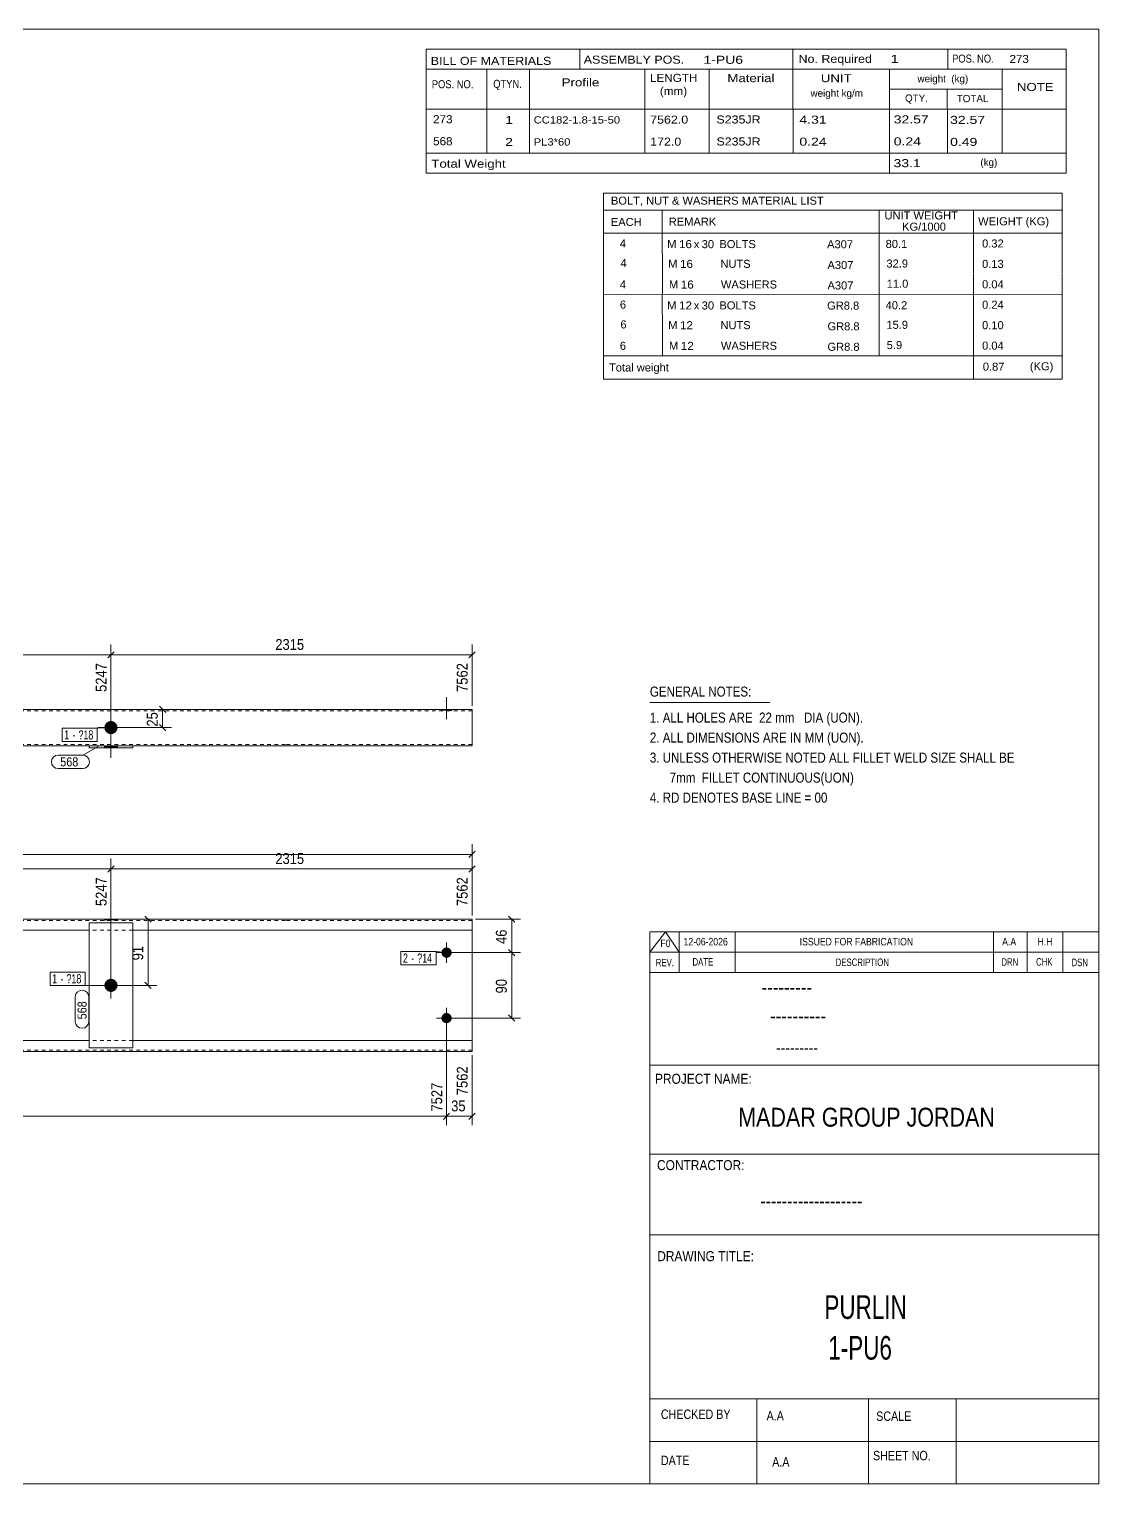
# Model space of a CAD drawing. Header units: millimetres. Extents: x 2 to 579, y 1 to 405.
# Drawn here: x 284.8 to 579, y 5 to 405 of the extents above; entities that cross this region are included whole.
import ezdxf

# ---------------------------------------------------------------- set-up
doc = ezdxf.new("R2010")
doc.units = ezdxf.units.MM
doc.linetypes.add('XKITLINE00', pattern=[0])
doc.linetypes.add('XKITLINE01', pattern=[4, 1, -1, 1, -1])
for name, color, linetype, lineweight in [('Bolt', 3, 'Continuous', 0), ('BoltMark', 7, 'Continuous', 0), ('Dimensions', 7, 'Continuous', 0), ('DrawingSheet', 5, 'Continuous', 0), ('OtherObjectType', 7, 'Continuous', 0), ('Part', 2, 'Continuous', 0), ('PartMark', 7, 'Continuous', 0)]:
    doc.layers.add(name, color=color, linetype=linetype, lineweight=lineweight)
doc.styles.add('@ARIAL_UNICODE_MS_BOLD', font='ARIAL.TTF')
doc.styles.add('ARIAL', font='ARIAL.TTF')
doc.styles.add('ARIAL_NARROW', font='ARIALN.TTF')
doc.styles.add('COMIC_SANS_MS_BOLD', font='COMICBD.TTF')
doc.styles.add('SWIS721_EX_BT', font='ARIAL.TTF')
doc.styles.add('SWISSE', font='ARIAL.TTF')

# ---------------------------------------------------------------- blocks, each defined once
blk = doc.blocks.new('*A2')
at = {"layer": 'Bolt'}
blk.add_hatch(color=3, dxfattribs=at).paths.add_polyline_path([(305.49, 159.92), (305.49, 160.28), (309.09, 160.28), (309.09, 159.92)], flags=17)
at = {"layer": 'Bolt', "color": 3, "linetype": 'XKITLINE00', "lineweight": 0}
for p, q in [((305.49, 160.28), (305.49, 159.92)), ((307.29, 163.1), (307.29, 157.1)), ((309.09, 160.28), (309.09, 159.92))]:
    blk.add_line(p, q, dxfattribs=at)
blk = doc.blocks.new('*A3')
at = {"layer": 'Bolt'}
for points in [[(399.62, 152.48), (399.66, 152.48), (399.69, 152.47), (399.73, 152.47), (399.76, 152.47), (399.79, 152.46), (399.83, 152.46), (399.86, 152.45), (399.89, 152.44), (399.93, 152.44), (399.96, 152.43), (399.99, 152.42), (400.03, 152.41), (400.06, 152.4), (400.09, 152.38), (400.12, 152.37), (400.16, 152.36), (400.19, 152.34), (400.22, 152.33), (400.25, 152.31), (400.28, 152.3), (400.31, 152.28), (400.34, 152.26), (400.37, 152.24), (400.39, 152.22), (400.42, 152.2), (400.45, 152.18), (400.48, 152.16), (400.5, 152.14), (400.53, 152.12), (400.55, 152.09), (400.58, 152.07), (400.6, 152.04), (400.63, 152.02), (400.65, 151.99), (400.67, 151.97), (400.69, 151.94), (400.71, 151.91), (400.73, 151.88), (400.75, 151.86), (400.77, 151.83), (400.79, 151.8), (400.81, 151.77), (400.82, 151.74), (400.84, 151.71), (400.85, 151.68), (400.87, 151.65), (400.88, 151.61), (400.89, 151.58), (400.91, 151.55), (400.92, 151.52), (400.93, 151.48), (400.94, 151.45), (400.95, 151.42), (400.95, 151.39), (400.96, 151.35), (400.97, 151.32), (400.97, 151.28), (400.98, 151.25), (400.98, 151.22), (400.98, 151.18), (400.99, 151.15), (400.99, 151.11), (400.99, 151.08), (400.99, 151.04), (400.99, 151.01), (400.98, 150.98), (400.98, 150.94), (400.98, 150.91), (400.97, 150.87), (400.97, 150.84), (400.96, 150.81), (400.95, 150.77), (400.95, 150.74), (400.94, 150.71), (400.93, 150.67), (400.92, 150.64), (400.91, 150.61), (400.89, 150.57), (400.88, 150.54), (400.87, 150.51), (400.85, 150.48), (400.84, 150.45), (400.82, 150.42), (400.81, 150.39), (400.79, 150.36), (400.77, 150.33), (400.75, 150.3), (400.73, 150.27), (400.71, 150.24), (400.69, 150.22), (400.67, 150.19), (400.65, 150.16), (400.63, 150.14), (400.6, 150.11), (400.58, 150.09), (400.55, 150.06), (400.53, 150.04), (400.5, 150.02), (400.48, 150), (400.45, 149.97), (400.42, 149.95), (400.39, 149.93), (400.37, 149.91), (400.34, 149.9), (400.31, 149.88), (400.28, 149.86), (400.25, 149.84), (400.22, 149.83), (400.19, 149.81), (400.16, 149.8), (400.12, 149.79), (400.09, 149.77), (400.06, 149.76), (400.03, 149.75), (399.99, 149.74), (399.96, 149.73), (399.93, 149.72), (399.89, 149.71), (399.86, 149.71), (399.83, 149.7), (399.79, 149.69), (399.76, 149.69), (399.73, 149.69), (399.69, 149.68), (399.66, 149.68), (399.62, 149.68), (399.59, 149.68), (399.55, 149.68), (399.52, 149.68), (399.48, 149.68), (399.45, 149.69), (399.42, 149.69), (399.38, 149.69), (399.35, 149.7), (399.31, 149.71), (399.28, 149.71), (399.25, 149.72), (399.21, 149.73), (399.18, 149.74), (399.15, 149.75), (399.12, 149.76), (399.08, 149.77), (399.05, 149.79), (399.02, 149.8), (398.99, 149.81), (398.96, 149.83), (398.93, 149.84), (398.9, 149.86), (398.87, 149.88), (398.84, 149.9), (398.81, 149.91), (398.78, 149.93), (398.75, 149.95), (398.73, 149.97), (398.7, 150), (398.67, 150.02), (398.65, 150.04), (398.62, 150.06), (398.6, 150.09), (398.57, 150.11), (398.55, 150.14), (398.53, 150.16), (398.51, 150.19), (398.48, 150.22), (398.46, 150.24), (398.44, 150.27), (398.42, 150.3), (398.41, 150.33), (398.39, 150.36), (398.37, 150.39), (398.35, 150.42), (398.34, 150.45), (398.32, 150.48), (398.31, 150.51), (398.29, 150.54), (398.28, 150.57), (398.27, 150.61), (398.26, 150.64), (398.25, 150.67), (398.24, 150.71), (398.23, 150.74), (398.22, 150.77), (398.21, 150.81), (398.21, 150.84), (398.2, 150.87), (398.2, 150.91), (398.19, 150.94), (398.19, 150.98), (398.19, 151.01), (398.19, 151.04), (398.19, 151.08), (398.19, 151.11), (398.19, 151.15), (398.19, 151.18), (398.19, 151.22), (398.2, 151.25), (398.2, 151.28), (398.21, 151.32), (398.21, 151.35), (398.22, 151.39), (398.23, 151.42), (398.24, 151.45), (398.25, 151.48), (398.26, 151.52), (398.27, 151.55), (398.28, 151.58), (398.29, 151.61), (398.31, 151.65), (398.32, 151.68), (398.34, 151.71), (398.35, 151.74), (398.37, 151.77), (398.39, 151.8), (398.41, 151.83), (398.42, 151.86), (398.44, 151.88), (398.46, 151.91), (398.48, 151.94), (398.51, 151.97), (398.53, 151.99), (398.55, 152.02), (398.57, 152.04), (398.6, 152.07), (398.62, 152.09), (398.65, 152.12), (398.67, 152.14), (398.7, 152.16), (398.73, 152.18), (398.75, 152.2), (398.78, 152.22), (398.81, 152.24), (398.84, 152.26), (398.87, 152.28), (398.9, 152.3), (398.93, 152.31), (398.96, 152.33), (398.99, 152.34), (399.02, 152.36), (399.05, 152.37), (399.08, 152.38), (399.12, 152.4), (399.15, 152.41), (399.18, 152.42), (399.21, 152.43), (399.25, 152.44), (399.28, 152.44), (399.31, 152.45), (399.35, 152.46), (399.38, 152.46), (399.42, 152.47), (399.45, 152.47), (399.48, 152.47), (399.52, 152.48), (399.55, 152.48), (399.59, 152.48)], [(399.62, 134.48), (399.66, 134.48), (399.69, 134.47), (399.73, 134.47), (399.76, 134.47), (399.79, 134.46), (399.83, 134.46), (399.86, 134.45), (399.89, 134.44), (399.93, 134.44), (399.96, 134.43), (399.99, 134.42), (400.03, 134.41), (400.06, 134.4), (400.09, 134.38), (400.12, 134.37), (400.16, 134.36), (400.19, 134.34), (400.22, 134.33), (400.25, 134.31), (400.28, 134.3), (400.31, 134.28), (400.34, 134.26), (400.37, 134.24), (400.39, 134.22), (400.42, 134.2), (400.45, 134.18), (400.48, 134.16), (400.5, 134.14), (400.53, 134.12), (400.55, 134.09), (400.58, 134.07), (400.6, 134.04), (400.63, 134.02), (400.65, 133.99), (400.67, 133.97), (400.69, 133.94), (400.71, 133.91), (400.73, 133.88), (400.75, 133.86), (400.77, 133.83), (400.79, 133.8), (400.81, 133.77), (400.82, 133.74), (400.84, 133.71), (400.85, 133.68), (400.87, 133.65), (400.88, 133.61), (400.89, 133.58), (400.91, 133.55), (400.92, 133.52), (400.93, 133.48), (400.94, 133.45), (400.95, 133.42), (400.95, 133.39), (400.96, 133.35), (400.97, 133.32), (400.97, 133.28), (400.98, 133.25), (400.98, 133.22), (400.98, 133.18), (400.99, 133.15), (400.99, 133.11), (400.99, 133.08), (400.99, 133.04), (400.99, 133.01), (400.98, 132.98), (400.98, 132.94), (400.98, 132.91), (400.97, 132.87), (400.97, 132.84), (400.96, 132.81), (400.95, 132.77), (400.95, 132.74), (400.94, 132.71), (400.93, 132.67), (400.92, 132.64), (400.91, 132.61), (400.89, 132.57), (400.88, 132.54), (400.87, 132.51), (400.85, 132.48), (400.84, 132.45), (400.82, 132.42), (400.81, 132.39), (400.79, 132.36), (400.77, 132.33), (400.75, 132.3), (400.73, 132.27), (400.71, 132.24), (400.69, 132.22), (400.67, 132.19), (400.65, 132.16), (400.63, 132.14), (400.6, 132.11), (400.58, 132.09), (400.55, 132.06), (400.53, 132.04), (400.5, 132.02), (400.48, 132), (400.45, 131.97), (400.42, 131.95), (400.39, 131.93), (400.37, 131.91), (400.34, 131.9), (400.31, 131.88), (400.28, 131.86), (400.25, 131.84), (400.22, 131.83), (400.19, 131.81), (400.16, 131.8), (400.12, 131.79), (400.09, 131.77), (400.06, 131.76), (400.03, 131.75), (399.99, 131.74), (399.96, 131.73), (399.93, 131.72), (399.89, 131.71), (399.86, 131.71), (399.83, 131.7), (399.79, 131.69), (399.76, 131.69), (399.73, 131.69), (399.69, 131.68), (399.66, 131.68), (399.62, 131.68), (399.59, 131.68), (399.55, 131.68), (399.52, 131.68), (399.48, 131.68), (399.45, 131.69), (399.42, 131.69), (399.38, 131.69), (399.35, 131.7), (399.31, 131.71), (399.28, 131.71), (399.25, 131.72), (399.21, 131.73), (399.18, 131.74), (399.15, 131.75), (399.12, 131.76), (399.08, 131.77), (399.05, 131.79), (399.02, 131.8), (398.99, 131.81), (398.96, 131.83), (398.93, 131.84), (398.9, 131.86), (398.87, 131.88), (398.84, 131.9), (398.81, 131.91), (398.78, 131.93), (398.75, 131.95), (398.73, 131.97), (398.7, 132), (398.67, 132.02), (398.65, 132.04), (398.62, 132.06), (398.6, 132.09), (398.57, 132.11), (398.55, 132.14), (398.53, 132.16), (398.51, 132.19), (398.48, 132.22), (398.46, 132.24), (398.44, 132.27), (398.42, 132.3), (398.41, 132.33), (398.39, 132.36), (398.37, 132.39), (398.35, 132.42), (398.34, 132.45), (398.32, 132.48), (398.31, 132.51), (398.29, 132.54), (398.28, 132.57), (398.27, 132.61), (398.26, 132.64), (398.25, 132.67), (398.24, 132.71), (398.23, 132.74), (398.22, 132.77), (398.21, 132.81), (398.21, 132.84), (398.2, 132.87), (398.2, 132.91), (398.19, 132.94), (398.19, 132.98), (398.19, 133.01), (398.19, 133.04), (398.19, 133.08), (398.19, 133.11), (398.19, 133.15), (398.19, 133.18), (398.19, 133.22), (398.2, 133.25), (398.2, 133.28), (398.21, 133.32), (398.21, 133.35), (398.22, 133.39), (398.23, 133.42), (398.24, 133.45), (398.25, 133.48), (398.26, 133.52), (398.27, 133.55), (398.28, 133.58), (398.29, 133.61), (398.31, 133.65), (398.32, 133.68), (398.34, 133.71), (398.35, 133.74), (398.37, 133.77), (398.39, 133.8), (398.41, 133.83), (398.42, 133.86), (398.44, 133.88), (398.46, 133.91), (398.48, 133.94), (398.51, 133.97), (398.53, 133.99), (398.55, 134.02), (398.57, 134.04), (398.6, 134.07), (398.62, 134.09), (398.65, 134.12), (398.67, 134.14), (398.7, 134.16), (398.73, 134.18), (398.75, 134.2), (398.78, 134.22), (398.81, 134.24), (398.84, 134.26), (398.87, 134.28), (398.9, 134.3), (398.93, 134.31), (398.96, 134.33), (398.99, 134.34), (399.02, 134.36), (399.05, 134.37), (399.08, 134.38), (399.12, 134.4), (399.15, 134.41), (399.18, 134.42), (399.21, 134.43), (399.25, 134.44), (399.28, 134.44), (399.31, 134.45), (399.35, 134.46), (399.38, 134.46), (399.42, 134.47), (399.45, 134.47), (399.48, 134.47), (399.52, 134.48), (399.55, 134.48), (399.59, 134.48)]]:
    blk.add_hatch(color=3, dxfattribs=at).paths.add_polyline_path(points, flags=17)
at = {"layer": 'Bolt', "color": 3, "linetype": 'XKITLINE00', "lineweight": 0}
for p, q in [((399.59, 148.28), (399.59, 153.88)), ((402.39, 151.08), (396.79, 151.08)), ((402.39, 133.08), (396.79, 133.08)), ((399.59, 130.28), (399.59, 135.88))]:
    blk.add_line(p, q, dxfattribs=at)
blk = doc.blocks.new('*A5')
at = {"layer": 'Bolt'}
blk.add_hatch(color=3, dxfattribs=at).paths.add_polyline_path([(309.09, 142.03), (309.09, 141.99), (309.09, 141.95), (309.09, 141.9), (309.08, 141.86), (309.07, 141.81), (309.07, 141.77), (309.06, 141.73), (309.05, 141.68), (309.04, 141.64), (309.03, 141.6), (309.02, 141.56), (309, 141.51), (308.99, 141.47), (308.97, 141.43), (308.96, 141.39), (308.94, 141.35), (308.92, 141.31), (308.9, 141.27), (308.88, 141.23), (308.86, 141.19), (308.84, 141.15), (308.81, 141.12), (308.79, 141.08), (308.77, 141.04), (308.74, 141.01), (308.71, 140.97), (308.69, 140.94), (308.66, 140.9), (308.63, 140.87), (308.6, 140.84), (308.57, 140.81), (308.54, 140.77), (308.5, 140.74), (308.47, 140.72), (308.44, 140.69), (308.4, 140.66), (308.37, 140.63), (308.33, 140.61), (308.29, 140.58), (308.26, 140.56), (308.22, 140.53), (308.18, 140.51), (308.14, 140.49), (308.1, 140.47), (308.06, 140.45), (308.02, 140.43), (307.98, 140.42), (307.94, 140.4), (307.9, 140.38), (307.86, 140.37), (307.82, 140.36), (307.77, 140.34), (307.73, 140.33), (307.69, 140.32), (307.65, 140.31), (307.6, 140.31), (307.56, 140.3), (307.51, 140.29), (307.47, 140.29), (307.43, 140.28), (307.38, 140.28), (307.34, 140.28), (307.29, 140.28), (307.25, 140.28), (307.21, 140.28), (307.16, 140.28), (307.12, 140.29), (307.07, 140.29), (307.03, 140.3), (306.99, 140.31), (306.94, 140.31), (306.9, 140.32), (306.86, 140.33), (306.81, 140.34), (306.77, 140.36), (306.73, 140.37), (306.69, 140.38), (306.65, 140.4), (306.61, 140.42), (306.56, 140.43), (306.52, 140.45), (306.48, 140.47), (306.45, 140.49), (306.41, 140.51), (306.37, 140.53), (306.33, 140.56), (306.29, 140.58), (306.26, 140.61), (306.22, 140.63), (306.19, 140.66), (306.15, 140.69), (306.12, 140.72), (306.09, 140.74), (306.05, 140.77), (306.02, 140.81), (305.99, 140.84), (305.96, 140.87), (305.93, 140.9), (305.9, 140.94), (305.87, 140.97), (305.85, 141.01), (305.82, 141.04), (305.8, 141.08), (305.77, 141.12), (305.75, 141.15), (305.73, 141.19), (305.71, 141.23), (305.69, 141.27), (305.67, 141.31), (305.65, 141.35), (305.63, 141.39), (305.61, 141.43), (305.6, 141.47), (305.58, 141.51), (305.57, 141.56), (305.56, 141.6), (305.55, 141.64), (305.54, 141.68), (305.53, 141.73), (305.52, 141.77), (305.51, 141.81), (305.51, 141.86), (305.5, 141.9), (305.5, 141.95), (305.5, 141.99), (305.49, 142.03), (305.49, 142.08), (305.49, 142.12), (305.5, 142.17), (305.5, 142.21), (305.5, 142.26), (305.51, 142.3), (305.51, 142.34), (305.52, 142.39), (305.53, 142.43), (305.54, 142.47), (305.55, 142.52), (305.56, 142.56), (305.57, 142.6), (305.58, 142.64), (305.6, 142.69), (305.61, 142.73), (305.63, 142.77), (305.65, 142.81), (305.67, 142.85), (305.69, 142.89), (305.71, 142.93), (305.73, 142.97), (305.75, 143), (305.77, 143.04), (305.8, 143.08), (305.82, 143.12), (305.85, 143.15), (305.87, 143.19), (305.9, 143.22), (305.93, 143.25), (305.96, 143.29), (305.99, 143.32), (306.02, 143.35), (306.05, 143.38), (306.09, 143.41), (306.12, 143.44), (306.15, 143.47), (306.19, 143.5), (306.22, 143.52), (306.26, 143.55), (306.29, 143.58), (306.33, 143.6), (306.37, 143.62), (306.41, 143.64), (306.45, 143.67), (306.48, 143.69), (306.52, 143.71), (306.56, 143.72), (306.61, 143.74), (306.65, 143.76), (306.69, 143.77), (306.73, 143.79), (306.77, 143.8), (306.81, 143.81), (306.86, 143.82), (306.9, 143.83), (306.94, 143.84), (306.99, 143.85), (307.03, 143.86), (307.07, 143.87), (307.12, 143.87), (307.16, 143.87), (307.21, 143.88), (307.25, 143.88), (307.29, 143.88), (307.34, 143.88), (307.38, 143.88), (307.43, 143.87), (307.47, 143.87), (307.51, 143.87), (307.56, 143.86), (307.6, 143.85), (307.65, 143.84), (307.69, 143.83), (307.73, 143.82), (307.77, 143.81), (307.82, 143.8), (307.86, 143.79), (307.9, 143.77), (307.94, 143.76), (307.98, 143.74), (308.02, 143.72), (308.06, 143.71), (308.1, 143.69), (308.14, 143.67), (308.18, 143.64), (308.22, 143.62), (308.26, 143.6), (308.29, 143.58), (308.33, 143.55), (308.37, 143.52), (308.4, 143.5), (308.44, 143.47), (308.47, 143.44), (308.5, 143.41), (308.54, 143.38), (308.57, 143.35), (308.6, 143.32), (308.63, 143.29), (308.66, 143.25), (308.69, 143.22), (308.71, 143.19), (308.74, 143.15), (308.77, 143.12), (308.79, 143.08), (308.81, 143.04), (308.84, 143), (308.86, 142.97), (308.88, 142.93), (308.9, 142.89), (308.92, 142.85), (308.94, 142.81), (308.96, 142.77), (308.97, 142.73), (308.99, 142.69), (309, 142.64), (309.02, 142.6), (309.03, 142.56), (309.04, 142.52), (309.05, 142.47), (309.06, 142.43), (309.07, 142.39), (309.07, 142.34), (309.08, 142.3), (309.09, 142.26), (309.09, 142.21), (309.09, 142.17), (309.09, 142.12), (309.09, 142.08)], flags=17)
at = {"layer": 'Bolt', "color": 3, "linetype": 'XKITLINE00', "lineweight": 0}
for p, q in [((307.29, 145.68), (307.29, 138.48)), ((310.89, 142.08), (303.69, 142.08))]:
    blk.add_line(p, q, dxfattribs=at)
blk = doc.blocks.new('*A7')
at = {"layer": 'Part', "color": 2, "linetype": 'XKITLINE00', "lineweight": 0}
for p, q in [((355.29, 160.28), (259.29, 160.28)), ((406.59, 160.28), (355.39, 160.28)), ((406.59, 123.88), (406.59, 160.28)), ((301.29, 157.28), (259.29, 157.28)), ((355.29, 157.28), (313.29, 157.28)), ((406.59, 157.28), (355.39, 157.28)), ((301.29, 126.88), (259.29, 126.88)), ((355.29, 126.88), (313.29, 126.88)), ((406.59, 126.88), (355.39, 126.88)), ((355.29, 123.88), (259.29, 123.88)), ((406.59, 123.88), (355.39, 123.88))]:
    blk.add_line(p, q, dxfattribs=at)
at = {"layer": 'Part', "color": 7, "linetype": 'XKITLINE01', "lineweight": 0}
for p, q in [((355.29, 159.92), (259.29, 159.92)), ((313.29, 157.28), (301.29, 157.28)), ((406.59, 159.92), (355.39, 159.92)), ((355.29, 124.24), (259.29, 124.24)), ((313.29, 126.88), (301.29, 126.88)), ((406.59, 124.24), (355.39, 124.24))]:
    blk.add_line(p, q, dxfattribs=at)
blk = doc.blocks.new('*A8')
at = {"layer": 'Part', "color": 2, "linetype": 'XKITLINE00', "lineweight": 0}
for p, q in [((301.29, 124.88), (301.29, 159.28)), ((301.29, 159.28), (313.29, 159.28)), ((313.29, 159.28), (313.29, 124.88)), ((313.29, 124.88), (301.29, 124.88))]:
    blk.add_line(p, q, dxfattribs=at)
blk = doc.blocks.new('*A11')
at = {"layer": 'Bolt'}
blk.add_hatch(color=3, dxfattribs=at).paths.add_polyline_path([(305.49, 212.99), (305.5, 213.04), (305.5, 213.08), (305.5, 213.13), (305.51, 213.17), (305.51, 213.21), (305.52, 213.26), (305.53, 213.3), (305.54, 213.34), (305.55, 213.39), (305.56, 213.43), (305.57, 213.47), (305.58, 213.51), (305.6, 213.56), (305.61, 213.6), (305.63, 213.64), (305.65, 213.68), (305.67, 213.72), (305.69, 213.76), (305.71, 213.8), (305.73, 213.84), (305.75, 213.88), (305.77, 213.91), (305.8, 213.95), (305.82, 213.99), (305.85, 214.02), (305.87, 214.06), (305.9, 214.09), (305.93, 214.13), (305.96, 214.16), (305.99, 214.19), (306.02, 214.22), (306.05, 214.25), (306.09, 214.28), (306.12, 214.31), (306.15, 214.34), (306.19, 214.37), (306.22, 214.4), (306.26, 214.42), (306.29, 214.45), (306.33, 214.47), (306.37, 214.49), (306.41, 214.52), (306.45, 214.54), (306.48, 214.56), (306.52, 214.58), (306.56, 214.6), (306.61, 214.61), (306.65, 214.63), (306.69, 214.64), (306.73, 214.66), (306.77, 214.67), (306.81, 214.68), (306.86, 214.7), (306.9, 214.71), (306.94, 214.72), (306.99, 214.72), (307.03, 214.73), (307.07, 214.74), (307.12, 214.74), (307.16, 214.75), (307.21, 214.75), (307.25, 214.75), (307.29, 214.75), (307.34, 214.75), (307.38, 214.75), (307.43, 214.75), (307.47, 214.74), (307.51, 214.74), (307.56, 214.73), (307.6, 214.72), (307.65, 214.72), (307.69, 214.71), (307.73, 214.7), (307.77, 214.68), (307.82, 214.67), (307.86, 214.66), (307.9, 214.64), (307.94, 214.63), (307.98, 214.61), (308.02, 214.6), (308.06, 214.58), (308.1, 214.56), (308.14, 214.54), (308.18, 214.52), (308.22, 214.49), (308.26, 214.47), (308.29, 214.45), (308.33, 214.42), (308.37, 214.4), (308.4, 214.37), (308.44, 214.34), (308.47, 214.31), (308.5, 214.28), (308.54, 214.25), (308.57, 214.22), (308.6, 214.19), (308.63, 214.16), (308.66, 214.13), (308.69, 214.09), (308.71, 214.06), (308.74, 214.02), (308.77, 213.99), (308.79, 213.95), (308.81, 213.91), (308.84, 213.88), (308.86, 213.84), (308.88, 213.8), (308.9, 213.76), (308.92, 213.72), (308.94, 213.68), (308.96, 213.64), (308.97, 213.6), (308.99, 213.56), (309, 213.51), (309.02, 213.47), (309.03, 213.43), (309.04, 213.39), (309.05, 213.34), (309.06, 213.3), (309.07, 213.26), (309.07, 213.21), (309.08, 213.17), (309.09, 213.13), (309.09, 213.08), (309.09, 213.04), (309.09, 212.99), (309.09, 212.95), (309.09, 212.91), (309.09, 212.86), (309.09, 212.82), (309.09, 212.77), (309.08, 212.73), (309.07, 212.69), (309.07, 212.64), (309.06, 212.6), (309.05, 212.56), (309.04, 212.51), (309.03, 212.47), (309.02, 212.43), (309, 212.39), (308.99, 212.34), (308.97, 212.3), (308.96, 212.26), (308.94, 212.22), (308.92, 212.18), (308.9, 212.14), (308.88, 212.1), (308.86, 212.06), (308.84, 212.02), (308.81, 211.99), (308.79, 211.95), (308.77, 211.91), (308.74, 211.88), (308.71, 211.84), (308.69, 211.81), (308.66, 211.77), (308.63, 211.74), (308.6, 211.71), (308.57, 211.68), (308.54, 211.65), (308.5, 211.62), (308.47, 211.59), (308.44, 211.56), (308.4, 211.53), (308.37, 211.5), (308.33, 211.48), (308.29, 211.45), (308.26, 211.43), (308.22, 211.41), (308.18, 211.38), (308.14, 211.36), (308.1, 211.34), (308.06, 211.32), (308.02, 211.3), (307.98, 211.29), (307.94, 211.27), (307.9, 211.26), (307.86, 211.24), (307.82, 211.23), (307.77, 211.22), (307.73, 211.2), (307.69, 211.19), (307.65, 211.18), (307.6, 211.18), (307.56, 211.17), (307.51, 211.16), (307.47, 211.16), (307.43, 211.15), (307.38, 211.15), (307.34, 211.15), (307.29, 211.15), (307.25, 211.15), (307.21, 211.15), (307.16, 211.15), (307.12, 211.16), (307.07, 211.16), (307.03, 211.17), (306.99, 211.18), (306.94, 211.18), (306.9, 211.19), (306.86, 211.2), (306.81, 211.22), (306.77, 211.23), (306.73, 211.24), (306.69, 211.26), (306.65, 211.27), (306.61, 211.29), (306.56, 211.3), (306.52, 211.32), (306.48, 211.34), (306.45, 211.36), (306.41, 211.38), (306.37, 211.41), (306.33, 211.43), (306.29, 211.45), (306.26, 211.48), (306.22, 211.5), (306.19, 211.53), (306.15, 211.56), (306.12, 211.59), (306.09, 211.62), (306.05, 211.65), (306.02, 211.68), (305.99, 211.71), (305.96, 211.74), (305.93, 211.77), (305.9, 211.81), (305.87, 211.84), (305.85, 211.88), (305.82, 211.91), (305.8, 211.95), (305.77, 211.99), (305.75, 212.02), (305.73, 212.06), (305.71, 212.1), (305.69, 212.14), (305.67, 212.18), (305.65, 212.22), (305.63, 212.26), (305.61, 212.3), (305.6, 212.34), (305.58, 212.39), (305.57, 212.43), (305.56, 212.47), (305.55, 212.51), (305.54, 212.56), (305.53, 212.6), (305.52, 212.64), (305.51, 212.69), (305.51, 212.73), (305.5, 212.77), (305.5, 212.82), (305.5, 212.86), (305.49, 212.91), (305.49, 212.95)], flags=17)
at = {"layer": 'Bolt', "color": 3, "linetype": 'XKITLINE00', "lineweight": 0}
for p, q in [((307.29, 209.35), (307.29, 216.55)), ((310.89, 212.95), (303.69, 212.95))]:
    blk.add_line(p, q, dxfattribs=at)
blk = doc.blocks.new('*A12')
at = {"layer": 'Bolt'}
blk.add_hatch(color=3, dxfattribs=at).paths.add_polyline_path([(398.19, 217.59), (398.19, 217.95), (400.99, 217.95), (400.99, 217.59)], flags=17)
blk.add_hatch(color=3, dxfattribs=at).paths.add_polyline_path([(398.19, 217.59), (398.19, 217.95), (400.99, 217.95), (400.99, 217.59)], flags=17)
at = {"layer": 'Bolt', "color": 3, "linetype": 'XKITLINE00', "lineweight": 0}
for p, q in [((399.59, 215.27), (399.59, 221.27)), ((399.59, 215.27), (399.59, 221.27)), ((398.19, 217.59), (398.19, 217.95)), ((398.19, 217.59), (398.19, 217.95)), ((400.99, 217.59), (400.99, 217.95)), ((400.99, 217.59), (400.99, 217.95))]:
    blk.add_line(p, q, dxfattribs=at)
blk = doc.blocks.new('*A14')
at = {"layer": 'Bolt'}
blk.add_hatch(color=3, dxfattribs=at).paths.add_polyline_path([(305.49, 207.35), (305.49, 207.95), (309.09, 207.95), (309.09, 207.35)], flags=17)
at = {"layer": 'Bolt', "color": 3, "linetype": 'XKITLINE00', "lineweight": 0}
for p, q in [((307.29, 210.65), (307.29, 204.65)), ((305.49, 207.95), (305.49, 207.35)), ((309.09, 207.95), (309.09, 207.35))]:
    blk.add_line(p, q, dxfattribs=at)
blk = doc.blocks.new('*A16')
at = {"layer": 'Part', "color": 2, "linetype": 'XKITLINE00', "lineweight": 0}
for p, q in [((259.29, 217.95), (355.29, 217.95)), ((355.39, 217.95), (406.59, 217.95)), ((406.59, 217.95), (406.59, 207.95)), ((355.29, 207.95), (259.29, 207.95)), ((406.59, 207.95), (355.39, 207.95))]:
    blk.add_line(p, q, dxfattribs=at)
at = {"layer": 'Part', "color": 7, "linetype": 'XKITLINE01', "lineweight": 0}
for p, q in [((355.29, 217.59), (259.29, 217.59)), ((406.59, 217.59), (355.39, 217.59)), ((355.29, 208.31), (259.29, 208.31)), ((406.59, 208.31), (355.39, 208.31))]:
    blk.add_line(p, q, dxfattribs=at)
blk = doc.blocks.new('*A17')
at = {"layer": 'Part', "color": 2, "linetype": 'XKITLINE00', "lineweight": 0}
for p, q in [((301.29, 207.35), (301.29, 207.95)), ((313.29, 207.35), (301.29, 207.35)), ((313.29, 207.35), (313.29, 207.95))]:
    blk.add_line(p, q, dxfattribs=at)
at = {"layer": 'Part', "color": 7, "linetype": 'XKITLINE01', "lineweight": 0}
blk.add_line((301.29, 207.95), (313.29, 207.95), dxfattribs=at)
blk = doc.blocks.new('*A19')
at = {"layer": 'DrawingSheet', "color": 5, "linetype": 'XKITLINE00', "lineweight": 0}
for p, q in [((579, 405), (5, 405)), ((579, 5), (579, 405)), ((5, 5), (579, 5))]:
    blk.add_line(p, q, dxfattribs=at)
blk = doc.blocks.new('*A20')
at = {"layer": 'OtherObjectType', "color": 7, "linetype": 'XKITLINE00', "lineweight": 0}
for p, q in [((442.76, 359.9), (442.75, 348.9)), ((442.76, 359.9), (568.88, 359.9)), ((568.88, 359.9), (568.88, 348.9)), ((442.75, 355.25), (568.88, 355.25)), ((458.87, 355.26), (458.87, 348.9)), ((518.57, 355.26), (518.57, 348.9)), ((544.47, 355.24), (544.47, 348.9)), ((442.76, 348.87), (442.76, 343.37)), ((442.77, 348.9), (568.88, 348.9)), ((458.92, 348.9), (458.92, 343.28)), ((518.57, 348.9), (518.57, 343.28)), ((544.5, 348.9), (544.5, 343.4)), ((568.88, 348.9), (568.88, 343.4)), ((442.79, 343.28), (442.79, 337.67)), ((458.95, 343.28), (458.95, 337.66)), ((518.57, 343.28), (518.57, 337.66)), ((544.5, 343.28), (544.5, 337.78)), ((568.88, 343.28), (568.88, 337.78)), ((442.79, 337.65), (442.79, 332.08)), ((458.95, 337.66), (458.95, 332.04)), ((518.57, 337.66), (518.57, 332.04)), ((544.5, 337.66), (544.5, 332.05)), ((568.88, 337.66), (568.88, 332.05)), ((568.88, 332.05), (442.75, 332.08)), ((442.76, 332.01), (442.76, 326.51)), ((458.92, 332.04), (458.92, 326.42)), ((518.57, 332.04), (518.57, 326.42)), ((544.5, 332.04), (544.5, 326.54)), ((568.88, 332.04), (568.88, 326.54)), ((442.79, 326.42), (442.79, 320.81)), ((458.95, 326.42), (458.95, 320.81)), ((518.57, 326.42), (518.57, 320.81)), ((544.5, 326.42), (544.5, 320.92)), ((568.88, 326.42), (568.88, 320.92)), ((442.79, 320.79), (442.79, 315.22)), ((458.95, 320.8), (458.95, 315.19)), ((518.57, 320.81), (518.57, 315.19)), ((544.5, 320.8), (544.5, 315.2)), ((568.88, 320.8), (568.88, 315.19)), ((568.88, 315.19), (442.75, 315.22)), ((442.78, 315.19), (442.78, 308.78)), ((442.85, 315.18), (568.87, 315.19)), ((544.5, 315.15), (544.5, 308.74)), ((568.87, 315.16), (568.87, 308.74)), ((442.77, 308.74), (568.87, 308.74))]:
    blk.add_line(p, q, dxfattribs=at)
at = {"layer": 'OtherObjectType', "color": 7, "style": 'ARIAL_NARROW'}
for s, width, p in [('BOLT, NUT & WASHERS MATERIAL LIST', 1.211571, (444.79, 356.74)), ('EACH', 1.211571, (444.78, 350.87)), ('REMARK', 1.211571, (460.7, 350.96)), ('UNIT WEIGHT', 1.211571, (520.03, 352.67)), ('WEIGHT (KG)', 1.211571, (545.78, 351.05)), (' KG/1000', 1.211571, (524.02, 349.58)), ('4', 1.211571, (447.26, 345)), ('M', 1.211571, (460.26, 344.8)), ('16', 1.275, (463.5, 344.78)), ('x', 1.211571, (467.58, 344.78)), ('30', 1.211571, (469.76, 344.77)), ('BOLTS', 1.211571, (474.63, 344.79)), ('A307', 1.211571, (504.25, 344.74)), ('80.1', 1.211571, (520.34, 344.83)), ('0.32', 1.211571, (546.87, 344.96)), ('4', 1.211571, (447.4, 339.56)), ('M', 1.211571, (460.54, 339.36)), ('16', 1.275, (463.78, 339.34)), ('NUTS', 1.211571, (474.91, 339.36)), ('A307', 1.211571, (504.35, 339.04)), ('32.9', 1.211571, (520.56, 339.45)), ('0.13', 1.211571, (546.87, 339.34)), ('11.0', 1.211571, (520.64, 333.89)), ('4', 1.211571, (447.24, 333.69)), ('M', 1.211571, (460.76, 333.69)), ('16', 1.275, (464, 333.67)), ('WASHERS', 1.211571, (475.04, 333.68)), ('A307', 1.211571, (504.35, 333.42)), ('0.04', 1.211571, (546.87, 333.73)), ('6', 1.211571, (447.26, 328.15)), ('M', 1.211571, (460.26, 327.94)), ('12', 1.275, (463.5, 327.92)), ('x', 1.211571, (467.58, 327.92)), ('30', 1.211571, (469.76, 327.91)), ('BOLTS', 1.211571, (474.63, 327.93)), ('GR8.8', 1.211571, (504.25, 327.88)), ('40.2', 1.211571, (520.34, 327.97)), ('0.24', 1.211571, (546.87, 328.11)), ('6', 1.211571, (447.4, 322.7)), ('M', 1.211571, (460.54, 322.51)), ('12', 1.275, (463.78, 322.49)), ('NUTS', 1.211571, (474.91, 322.5)), ('GR8.8', 1.211571, (504.35, 322.18)), ('15.9', 1.211571, (520.56, 322.6)), ('0.10', 1.211571, (546.87, 322.49)), ('6', 1.211571, (447.24, 316.83)), ('M', 1.211571, (460.76, 316.83)), ('12', 1.275, (464, 316.81)), ('WASHERS', 1.211571, (475.04, 316.83)), ('GR8.8', 1.211571, (504.35, 316.56)), ('5.9', 1.211571, (520.64, 317.03)), ('0.04', 1.211571, (546.87, 316.87)), ('Total weight', 1.211571, (444.26, 310.86)), ('0.87', 1.211571, (547.07, 311.09)), ('(KG)', 1.211571, (560.02, 311.19))]:
    blk.add_text(s, height=2.2, dxfattribs=dict(at, width=width)).set_placement(p)
blk = doc.blocks.new('*A21')
at = {"layer": 'OtherObjectType', "color": 7, "linetype": 'XKITLINE00', "lineweight": 0}
blk.add_line((455.5, 219.82), (488.5, 219.82), dxfattribs=at)
at = {"layer": 'OtherObjectType', "color": 7, "style": 'ARIAL_NARROW', "width": 1.008832}
for s, p in [('GENERAL NOTES:', (455.5, 221.47)), ('1. ALL HOLES ARE  22 mm   DIA (UON).', (455.5, 214.32)), ('2. ALL DIMENSIONS ARE IN MM (UON).', (455.5, 208.82)), ('3. UNLESS OTHERWISE NOTED ALL FILLET WELD SIZE SHALL BE', (455.5, 203.32)), ('7mm  FILLET CONTINUOUS(UON)', (460.95, 197.82)), ('4. RD DENOTES BASE LINE = 00', (455.5, 192.32))]:
    blk.add_text(s, height=2.75, dxfattribs=at).set_placement(p)
blk = doc.blocks.new('*A22')
at = {"layer": 'OtherObjectType', "color": 7, "linetype": 'XKITLINE00', "lineweight": 0}
for p, q in [((455.5, 156.76), (579, 156.76)), ((455.5, 151.21), (459.82, 156.76)), ((455.5, 151.21), (455.5, 156.76)), ((459.82, 156.76), (463.53, 151.21)), ((463.53, 151.21), (463.53, 156.76)), ((478.97, 151.21), (478.97, 156.76)), ((549.98, 151.21), (549.98, 156.76)), ((559.24, 151.21), (559.24, 156.76)), ((569.12, 151.21), (569.12, 156.76)), ((579, 151.21), (579, 156.76)), ((455.5, 151.21), (579, 151.21)), ((455.5, 145.65), (455.5, 151.21)), ((459.21, 151.21), (579, 151.21)), ((463.53, 145.65), (463.53, 151.21)), ((478.97, 145.65), (478.97, 151.21)), ((549.98, 145.65), (549.98, 151.21)), ((559.24, 145.65), (559.24, 151.21)), ((569.12, 145.65), (569.12, 151.21)), ((579, 145.65), (579, 151.21))]:
    blk.add_line(p, q, dxfattribs=at)
at = {"layer": 'OtherObjectType', "color": 7, "style": 'ARIAL_NARROW'}
for s, height, width, p in [('F0', 2.058, 1.008832, (458.4, 152.59)), ('12-06-2026', 2.058, 1.008832, (464.76, 153.06)), ('ISSUED FOR FABRICATION', 2.0583, 1.008832, (496.71, 153.06)), ('A.A', 2.058, 1.008832, (552.4, 153.06)), ('H.H', 2.058, 1.008832, (562.13, 153.06)), ('REV.', 2.058, 0.907949, (457.13, 147.31)), ('DATE', 2.058, 0.907949, (467.23, 147.5)), ('DESCRIPTION', 2.0583, 0.907949, (506.61, 147.39)), ('DRN', 2.058, 0.907949, (552.17, 147.47)), ('CHK', 2.058, 0.907949, (561.72, 147.5)), ('DSN', 2.058, 0.907949, (571.47, 147.35))]:
    blk.add_text(s, height=height, dxfattribs=dict(at, width=width)).set_placement(p)
blk = doc.blocks.new('*A24')
at = {"layer": 'OtherObjectType', "color": 2, "linetype": 'XKITLINE00', "lineweight": 0}
for p, q in [((455.5, 145.65), (579, 145.65)), ((455.5, 5), (455.5, 145.64)), ((578.98, 145.64), (579, 5)), ((579, 120.14), (455.5, 120.14)), ((455.5, 95.63), (579, 95.63)), ((579, 73.49), (455.5, 73.49)), ((579, 28.4), (455.5, 28.4)), ((484.94, 28.4), (484.94, 5)), ((515.62, 5), (515.62, 28.4)), ((539.75, 5), (539.75, 28.4)), ((579, 16.7), (455.5, 16.7)), ((579, 5), (455.5, 5))]:
    blk.add_line(p, q, dxfattribs=at)
at = {"layer": 'OtherObjectType', "color": 4, "style": '@ARIAL_UNICODE_MS_BOLD', "width": 0.85}
blk.add_text('---------', height=3.9, dxfattribs=at).set_placement((486.23, 139.59))
at = {"layer": 'OtherObjectType', "color": 7, "style": 'ARIAL', "width": 0.85}
for s, height, p in [('----------', 3.9, (488.56, 131.77)), ('---------', 3.25, (490.21, 123.31))]:
    blk.add_text(s, height=height, dxfattribs=at).set_placement(p)
at = {"layer": 'OtherObjectType', "color": 3, "width": 0.85}
for s, style, p in [('PROJECT NAME:', 'SWIS721_EX_BT', (456.92, 115.01)), ('CONTRACTOR:', 'SWISSE', (457.47, 91.27)), ('DRAWING TITLE:', 'SWIS721_EX_BT', (457.53, 66.24))]:
    blk.add_text(s, height=2.7618, dxfattribs=dict(at, style=style)).set_placement(p)
at = {"layer": 'OtherObjectType', "color": 7, "width": 0.85}
for s, height, p in [('MADAR GROUP JORDAN', 5.2, (479.79, 103.23)), ('CHECKED BY', 2.592, (458.53, 22.86)), ('A.A', 2.592, (487.61, 22.45)), ('SCALE', 2.592, (517.74, 22.33)), ('DATE', 2.592, (458.54, 10.16)), ('A.A', 2.592, (489.14, 9.76)), ('SHEET NO.', 2.592, (516.87, 11.49))]:
    blk.add_text(s, height=height, dxfattribs=at).set_placement(p)
at = {"layer": 'OtherObjectType', "color": 1}
for s, height, style, width, p in [('-------------------', 3.9, 'COMIC_SANS_MS_BOLD', 0.85, (485.87, 80.86)), ('PURLIN', 6.5, 'ARIAL', 0.68, (503.5, 50.37)), ('1-PU6', 6.5, 'ARIAL', 0.68, (504.57, 39.17))]:
    blk.add_text(s, height=height, dxfattribs=dict(at, style=style, width=width)).set_placement(p)
blk = doc.blocks.new('*A25')
at = {"layer": 'OtherObjectType', "color": 7, "linetype": 'XKITLINE00', "lineweight": 0}
for p, q in [((393.98, 399.5), (569.98, 399.5)), ((393.98, 399.5), (393.98, 388.5)), ((436.26, 399.42), (436.26, 393.87)), ((494.85, 394), (494.85, 399.5)), ((537.43, 393.96), (537.43, 399.42)), ((569.98, 394), (569.98, 399.5)), ((393.98, 394), (569.98, 394)), ((410.64, 394), (410.64, 383)), ((422.4, 393.98), (422.4, 383.03)), ((454.12, 393.99), (454.13, 383)), ((471.78, 393.98), (471.78, 383)), ((494.85, 393.98), (494.85, 383)), ((521.43, 394), (521.43, 383)), ((552.42, 394), (552.42, 383)), ((569.98, 394), (569.98, 388.5)), ((393.98, 388.5), (393.98, 383)), ((521.45, 388.52), (552.45, 388.52)), ((537.28, 388.52), (537.28, 383)), ((569.98, 388.5), (569.98, 383)), ((393.98, 383), (569.98, 383)), ((393.98, 383), (393.98, 376.95)), ((410.63, 383), (410.63, 376.95)), ((422.44, 382.99), (422.44, 376.95)), ((454.12, 383), (454.11, 376.95)), ((471.79, 383), (471.79, 376.95)), ((494.87, 383), (494.87, 376.95)), ((521.44, 383), (521.44, 376.95)), ((537.33, 382.95), (537.33, 376.95)), ((552.43, 383), (552.43, 376.95)), ((569.98, 383), (569.98, 376.95)), ((393.98, 376.95), (393.98, 370.9)), ((410.63, 376.95), (410.63, 370.9)), ((422.44, 376.94), (422.44, 370.9)), ((454.12, 376.95), (454.11, 370.9)), ((471.79, 376.95), (471.79, 370.9)), ((494.87, 376.95), (494.87, 370.9)), ((521.44, 376.95), (521.44, 370.9)), ((537.33, 376.9), (537.33, 370.9)), ((552.43, 376.95), (552.43, 370.9)), ((569.98, 376.95), (569.98, 370.9)), ((393.98, 370.9), (569.98, 370.9)), ((393.98, 370.9), (393.98, 365.4)), ((521.44, 370.9), (521.44, 365.4)), ((569.98, 370.9), (569.98, 365.4)), ((393.98, 365.4), (569.98, 365.4))]:
    blk.add_line(p, q, dxfattribs=at)
at = {"layer": 'OtherObjectType', "color": 7, "style": 'ARIAL_NARROW'}
for s, height, width, p in [('BILL OF MATERIALS', 2.2, 1.36, (395.25, 395.16)), ('ASSEMBLY POS.', 2.2, 1.36, (437.3, 395.5)), ('1-PU6', 2.2, 1.525501, (470.23, 395.46)), ('No. Required', 2.2, 1.36, (496.39, 395.72)), ('1', 2.2, 1.525501, (521.75, 395.72)), ('POS. NO.', 2.2, 1.02, (538.63, 395.79)), ('273', 2.2, 1.270501, (554.4, 395.69)), ('LENGTH', 2.2, 1.275, (455.54, 390.49)), ('Material', 2.2, 1.445, (476.81, 390.41)), ('UNIT', 2.2, 1.445, (502.52, 390.4)), ('weight  (kg)', 1.98, 1.19, (529.11, 390.39)), ('POS. NO.', 2.2, 1.02, (395.53, 388.74)), ('QTYN.', 2.2, 1.02, (412.42, 388.84)), ('Profile', 2.2, 1.445, (431.26, 389.25)), ('(mm)', 2.2, 1.275, (458.26, 386.86)), ('weight kg/m', 1.98, 1.19, (499.69, 386.4)), ('NOTE', 2.2, 1.445, (556.44, 387.99)), ('QTY.', 1.98, 1.19, (525.68, 385.03)), ('TOTAL', 1.98, 1.19, (539.9, 384.91)), ('273', 2.2, 1.270501, (395.89, 379.12)), ('1', 2.2, 1.525501, (415.71, 378.91)), ('CC182-1.8-15-50', 1.98, 1.355501, (423.56, 379.04)), ('7562.0', 2.2, 1.355501, (455.59, 379.01)), ('S235JR', 2.2, 1.355501, (473.81, 379.05)), ('4.31', 2.2, 1.525501, (496.62, 378.99)), ('32.57', 2.2, 1.525501, (522.57, 379.07)), ('32.57', 2.2, 1.525501, (538.08, 378.94)), ('568', 2.2, 1.270501, (395.89, 373.07)), ('2', 2.2, 1.525501, (415.71, 372.86)), ('PL3*60', 1.98, 1.355501, (423.56, 372.99)), ('172.0', 2.2, 1.355501, (455.59, 372.96)), ('S235JR', 2.2, 1.355501, (473.81, 373)), ('0.24', 2.2, 1.525501, (496.62, 372.94)), ('0.24', 2.2, 1.525501, (522.57, 373.02)), ('0.49', 2.2, 1.525501, (538.08, 372.89)), ('Total Weight', 2.2, 1.445, (395.4, 366.89)), ('33.1', 2.2, 1.525501, (522.52, 367.04)), ('(kg)', 1.98, 1.19, (546.4, 367.41))]:
    blk.add_text(s, height=height, dxfattribs=dict(at, width=width)).set_placement(p)
blk = doc.blocks.new('*A27')
at = {"layer": 'Dimensions', "color": 7, "linetype": 'XKITLINE00', "lineweight": 0}
for p, q in [((406.59, 161.28), (406.59, 180.93)), ((37.5, 178.08), (406.59, 178.08)), ((407.44, 178.93), (405.74, 177.23))]:
    blk.add_line(p, q, dxfattribs=at)
at = {"layer": 'Dimensions', "color": 3}
blk.add_point((406.59, 178.08), dxfattribs=at)
blk = doc.blocks.new('*A29')
at = {"layer": 'Dimensions', "color": 7, "linetype": 'XKITLINE00', "lineweight": 0}
for p, q in [((211.19, 143.08), (211.19, 176.93)), ((307.29, 143.08), (307.29, 176.93)), ((212.04, 174.93), (210.35, 173.23)), ((211.19, 174.08), (307.29, 174.08)), ((308.14, 174.93), (306.45, 173.23))]:
    blk.add_line(p, q, dxfattribs=at)
at = {"layer": 'Dimensions', "color": 3}
for p in [(211.19, 174.08), (307.29, 174.08)]:
    blk.add_point(p, dxfattribs=at)
at = {"layer": 'Dimensions', "color": 3, "style": 'ARIAL', "width": 0.85}
blk.add_text('2440', height=3, dxfattribs=at).set_placement((254.79, 175.43))
blk.add_text('5247', height=3, rotation=90.0002, dxfattribs=at).set_placement((306.09, 163.88))
blk = doc.blocks.new('*A30')
at = {"layer": 'Dimensions', "color": 7, "linetype": 'XKITLINE00', "lineweight": 0}
for p, q in [((307.29, 143.08), (307.29, 176.93)), ((406.59, 161.28), (406.59, 176.93)), ((308.14, 174.93), (306.45, 173.23)), ((307.29, 174.08), (406.59, 174.08)), ((407.44, 174.93), (405.74, 173.23))]:
    blk.add_line(p, q, dxfattribs=at)
at = {"layer": 'Dimensions', "color": 3}
for p in [(307.29, 174.08), (406.59, 174.08)]:
    blk.add_point(p, dxfattribs=at)
at = {"layer": 'Dimensions', "color": 3, "style": 'ARIAL', "width": 0.85}
blk.add_text('2315', height=3, dxfattribs=at).set_placement((352.49, 175.43))
blk.add_text('7562', height=3, rotation=90.0002, dxfattribs=at).set_placement((405.39, 163.88))
blk = doc.blocks.new('*A33')
at = {"layer": 'Dimensions', "color": 7, "linetype": 'XKITLINE00', "lineweight": 0}
for p, q in [((118.9, 132.08), (118.9, 103.68)), ((399.59, 132.08), (399.59, 103.68)), ((119.75, 106.93), (118.05, 105.23)), ((118.9, 106.08), (399.59, 106.08)), ((400.44, 106.93), (398.74, 105.23))]:
    blk.add_line(p, q, dxfattribs=at)
at = {"layer": 'Dimensions', "color": 3}
for p in [(118.9, 106.08), (399.59, 106.08)]:
    blk.add_point(p, dxfattribs=at)
at = {"layer": 'Dimensions', "color": 3, "style": 'ARIAL', "width": 0.85}
blk.add_text('7527', height=3, rotation=90.0002, dxfattribs=at).set_placement((398.39, 107.38))
blk.add_text('7120', height=3, dxfattribs=at).set_placement((254.79, 107.43))
blk = doc.blocks.new('*A34')
at = {"layer": 'Dimensions', "color": 7, "linetype": 'XKITLINE00', "lineweight": 0}
for p, q in [((399.59, 132.08), (399.59, 103.68)), ((406.59, 122.88), (406.59, 103.68)), ((400.44, 106.93), (398.74, 105.23)), ((399.59, 106.08), (406.59, 106.08)), ((407.44, 106.93), (405.74, 105.23))]:
    blk.add_line(p, q, dxfattribs=at)
at = {"layer": 'Dimensions', "color": 3}
for p in [(399.59, 106.08), (406.59, 106.08)]:
    blk.add_point(p, dxfattribs=at)
at = {"layer": 'Dimensions', "color": 3, "style": 'ARIAL', "width": 0.85}
blk.add_text('7562', height=3, rotation=90.0002, dxfattribs=at).set_placement((405.39, 111.88))
blk.add_text('35', height=3, dxfattribs=at).set_placement((400.86, 107.43))
blk = doc.blocks.new('*A35')
at = {"layer": 'Dimensions', "color": 7, "linetype": 'XKITLINE00', "lineweight": 0}
for p, q in [((308.29, 160.28), (319.9, 160.28)), ((316.65, 161.13), (318.35, 159.43)), ((317.5, 142.08), (317.5, 160.28)), ((308.29, 142.08), (319.9, 142.08)), ((316.65, 142.93), (318.35, 141.23))]:
    blk.add_line(p, q, dxfattribs=at)
at = {"layer": 'Dimensions', "color": 3}
for p in [(317.5, 160.28), (317.5, 142.08)]:
    blk.add_point(p, dxfattribs=at)
at = {"layer": 'Dimensions', "color": 3, "style": 'ARIAL', "width": 0.85}
blk.add_text('91', height=3, rotation=90.0002, dxfattribs=at).set_placement((316.15, 148.95))
blk = doc.blocks.new('*A37')
at = {"layer": 'Dimensions', "color": 7, "linetype": 'XKITLINE00', "lineweight": 0}
for p, q in [((400.59, 151.08), (419.9, 151.08)), ((416.65, 151.93), (418.35, 150.23)), ((417.5, 133.08), (417.5, 151.08)), ((400.59, 133.08), (419.9, 133.08)), ((416.65, 133.93), (418.35, 132.23))]:
    blk.add_line(p, q, dxfattribs=at)
at = {"layer": 'Dimensions', "color": 3}
for p in [(417.5, 151.08), (417.5, 133.08)]:
    blk.add_point(p, dxfattribs=at)
at = {"layer": 'Dimensions', "color": 3, "style": 'ARIAL', "width": 0.85}
blk.add_text('90', height=3, rotation=90.0002, dxfattribs=at).set_placement((416.15, 139.85))
blk = doc.blocks.new('*A38')
at = {"layer": 'Dimensions', "color": 7, "linetype": 'XKITLINE00', "lineweight": 0}
for p, q in [((407.59, 160.28), (419.9, 160.28)), ((416.65, 161.13), (418.35, 159.43)), ((417.5, 151.08), (417.5, 160.28)), ((400.59, 151.08), (419.9, 151.08)), ((416.65, 151.93), (418.35, 150.23))]:
    blk.add_line(p, q, dxfattribs=at)
at = {"layer": 'Dimensions', "color": 3}
for p in [(417.5, 160.28), (417.5, 151.08)]:
    blk.add_point(p, dxfattribs=at)
at = {"layer": 'Dimensions', "color": 3, "style": 'ARIAL', "width": 0.85}
blk.add_text('46', height=3, rotation=90.0002, dxfattribs=at).set_placement((416.15, 153.45))
blk = doc.blocks.new('*A42')
at = {"layer": 'BoltMark', "color": 7, "linetype": 'XKITLINE00', "lineweight": 0}
for p, q in [((290.54, 145.74), (300.23, 145.74)), ((290.54, 142.04), (290.54, 145.74)), ((300.23, 142.04), (300.23, 145.74)), ((290.54, 142.04), (300.23, 142.04)), ((307.29, 142.08), (300.23, 142.04))]:
    blk.add_line(p, q, dxfattribs=at)
at = {"layer": 'BoltMark', "color": 3, "style": 'ARIAL_NARROW', "width": 0.85}
for s, p in [('1', (291.14, 142.64)), ('?18', (295.07, 142.64)), ('-', (293.41, 142.64))]:
    blk.add_text(s, height=2.5, dxfattribs=at).set_placement(p)
blk = doc.blocks.new('*A44')
at = {"layer": 'BoltMark', "color": 7, "linetype": 'XKITLINE00', "lineweight": 0}
for p, q in [((387, 151.43), (396.69, 151.43)), ((387, 147.73), (387, 151.43)), ((396.69, 147.73), (396.69, 151.43)), ((399.59, 151.08), (396.69, 151.43)), ((387, 147.73), (396.69, 147.73))]:
    blk.add_line(p, q, dxfattribs=at)
at = {"layer": 'BoltMark', "color": 3, "style": 'ARIAL_NARROW', "width": 0.85}
for s, p in [('2', (387.6, 148.33)), ('-', (389.87, 148.33)), ('?14', (391.53, 148.33))]:
    blk.add_text(s, height=2.5, dxfattribs=at).set_placement(p)
blk = doc.blocks.new('*A46')
at = {"layer": 'PartMark', "color": 7, "linetype": 'XKITLINE00', "lineweight": 0}
for p, q in [((297.49, 132.13), (297.49, 138.89)), ((301.19, 132.13), (301.19, 138.89))]:
    blk.add_line(p, q, dxfattribs=at)
for centre, start, end in [((299.34, 138.89), 0, 180), ((299.34, 132.13), 180, 0)]:
    blk.add_arc(centre, 1.85, start, end, dxfattribs=at)
at = {"layer": 'PartMark', "color": 3, "style": 'ARIAL', "width": 0.85}
blk.add_text('568', height=2.5, rotation=90.0002, dxfattribs=at).set_placement((300.59, 132.73))
blk = doc.blocks.new('*A49')
at = {"layer": 'Dimensions', "color": 7, "linetype": 'XKITLINE00', "lineweight": 0}
for p, q in [((308.29, 217.95), (323.9, 217.95)), ((320.65, 218.8), (322.35, 217.1)), ((321.5, 212.95), (321.5, 217.95)), ((308.29, 212.95), (323.9, 212.95)), ((320.65, 213.8), (322.35, 212.1))]:
    blk.add_line(p, q, dxfattribs=at)
at = {"layer": 'Dimensions', "color": 3}
for p in [(321.5, 217.95), (321.5, 212.95)]:
    blk.add_point(p, dxfattribs=at)
at = {"layer": 'Dimensions', "color": 3, "style": 'ARIAL', "width": 0.85}
blk.add_text('25', height=3, rotation=90.0002, dxfattribs=at).set_placement((320.15, 213.22))
blk = doc.blocks.new('*A52')
at = {"layer": 'Dimensions', "color": 7, "linetype": 'XKITLINE00', "lineweight": 0}
for p, q in [((212.04, 233.8), (210.35, 232.1)), ((211.19, 213.95), (211.19, 235.8)), ((211.19, 232.95), (307.29, 232.95)), ((308.14, 233.8), (306.45, 232.1)), ((307.29, 213.95), (307.29, 235.8))]:
    blk.add_line(p, q, dxfattribs=at)
at = {"layer": 'Dimensions', "color": 3}
for p in [(211.19, 232.95), (307.29, 232.95)]:
    blk.add_point(p, dxfattribs=at)
at = {"layer": 'Dimensions', "color": 3, "style": 'ARIAL', "width": 0.85}
blk.add_text('2440', height=3, dxfattribs=at).set_placement((254.79, 234.3))
blk.add_text('5247', height=3, rotation=90.0002, dxfattribs=at).set_placement((306.09, 222.75))
blk = doc.blocks.new('*A53')
at = {"layer": 'Dimensions', "color": 7, "linetype": 'XKITLINE00', "lineweight": 0}
for p, q in [((308.14, 233.8), (306.45, 232.1)), ((307.29, 213.95), (307.29, 235.8)), ((307.29, 232.95), (406.59, 232.95)), ((407.44, 233.8), (405.74, 232.1)), ((406.59, 218.95), (406.59, 235.8))]:
    blk.add_line(p, q, dxfattribs=at)
at = {"layer": 'Dimensions', "color": 3}
for p in [(307.29, 232.95), (406.59, 232.95)]:
    blk.add_point(p, dxfattribs=at)
at = {"layer": 'Dimensions', "color": 3, "style": 'ARIAL', "width": 0.85}
blk.add_text('2315', height=3, dxfattribs=at).set_placement((352.49, 234.3))
blk.add_text('7562', height=3, rotation=90.0002, dxfattribs=at).set_placement((405.39, 222.75))
blk = doc.blocks.new('*A54')
at = {"layer": 'BoltMark', "color": 7, "linetype": 'XKITLINE00', "lineweight": 0}
for p, q in [((293.84, 212.8), (303.53, 212.8)), ((293.84, 209.1), (293.84, 212.8)), ((307.29, 212.95), (303.53, 212.8)), ((303.53, 209.1), (303.53, 212.8)), ((293.84, 209.1), (303.53, 209.1))]:
    blk.add_line(p, q, dxfattribs=at)
at = {"layer": 'BoltMark', "color": 3, "style": 'ARIAL_NARROW', "width": 0.85}
for s, p in [('1', (294.44, 209.7)), ('?18', (298.37, 209.7)), ('-', (296.71, 209.7))]:
    blk.add_text(s, height=2.5, dxfattribs=at).set_placement(p)
blk = doc.blocks.new('*A57')
at = {"layer": 'PartMark', "color": 7, "linetype": 'XKITLINE00', "lineweight": 0}
for p, q in [((292.75, 205.38), (299.51, 205.38)), ((303.75, 207.77), (299.51, 205.38)), ((292.75, 201.68), (299.51, 201.68))]:
    blk.add_line(p, q, dxfattribs=at)
for centre, start, end in [((292.75, 203.53), 90, 270), ((299.51, 203.53), 270, 90)]:
    blk.add_arc(centre, 1.85, start, end, dxfattribs=at)
at = {"layer": 'PartMark', "color": 3, "style": 'ARIAL', "width": 0.85}
blk.add_text('568', height=2.5, dxfattribs=at).set_placement((293.35, 202.28))

msp = doc.modelspace()

# ---------------------------------------------------------------- block references
at = {"lineweight": 0}
for name in ['*A19', '*A25', '*A20', '*A52', '*A53', '*A21', '*A12', '*A11', '*A49', '*A54', '*A14', '*A57', '*A17', '*A27', '*A29', '*A30', '*A2', '*A35', '*A38', '*A8', '*A22', '*A3', '*A44', '*A37', '*A42', '*A5', '*A24', '*A46', '*A33', '*A34']:
    msp.add_blockref(name, (0, 0), dxfattribs=at)
at = {"layer": 'Part', "lineweight": 0}
for name in ['*A16', '*A7']:
    msp.add_blockref(name, (0, 0), dxfattribs=at)

doc.saveas('drawing.dxf')
